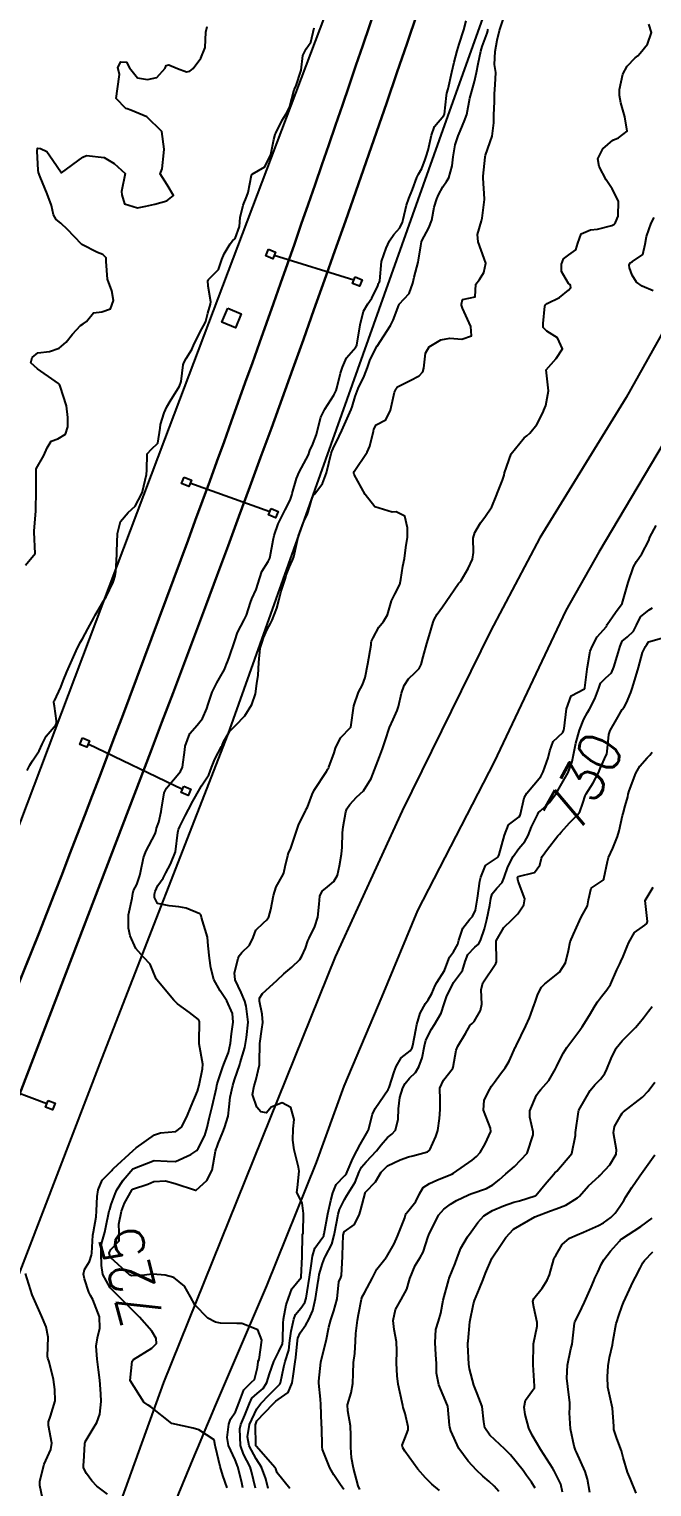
# Model space of a CAD drawing. Header units: metres. Extents: x 318500 to 325275, y 7408834 to 7428799.
# Drawn here: x 321643.6 to 321702.3, y 7415969.8 to 7416107.5 of the extents above; entities that cross this region are included whole.
import ezdxf
from ezdxf.enums import TextEntityAlignment as Align

# ---------------------------------------------------------------- set-up
doc = ezdxf.new("R2010")
doc.units = ezdxf.units.M
doc.header["$MEASUREMENT"] = 0
for name, color, linetype in [('Armário', 45, 'Continuous'), ('Cotas', 45, 'Continuous'), ('Curvas de Nivel 1m', 11, 'Continuous'), ('Curvas de Nivel 5m', 15, 'Continuous'), ('Divisas', 45, 'Continuous'), ('Linha Férrea', 20, 'Continuous'), ('Pórticos', 45, 'Continuous'), ('Vias Primárias', 230, 'Continuous')]:
    doc.layers.add(name, color=color, linetype=linetype)
doc.styles.add('Style-STANDARD', font='STANDARD.shx')

msp = doc.modelspace()

# ---------------------------------------------------------------- linework, layer by layer
at = {"layer": 'Armário'}
msp.add_lwpolyline([(321662.31, 7416081.16), (321663.58, 7416080.64), (321663.04, 7416079.32), (321661.77, 7416079.83)], close=True, dxfattribs=at)
at = {"layer": 'Curvas de Nivel 1m', "flags": 128}
for points, elevation in [([(321663.75, 7415969.71), (321663.61, 7415970.35), (321663.27, 7415971.72), (321663, 7415972.37), (321662.39, 7415973.73), (321662.27, 7415974.49), (321662.41, 7415975.73), (321662.56, 7415976.22), (321663.06, 7415976.89), (321663.37, 7415977.72), (321663.82, 7415978.97), (321664.55, 7415979.7), (321664.85, 7415979.95), (321665.12, 7415981.09), (321665.19, 7415981.63), (321665.2, 7415981.69), (321665.28, 7415981.84), (321665.54, 7415983.68), (321665.16, 7415984.66), (321663.65, 7415985.24), (321663.17, 7415985.25), (321661.63, 7415985.28), (321661.17, 7415985.36), (321660.45, 7415985.75), (321659.2, 7415987.02), (321658.81, 7415987.78), (321658.23, 7415988.79), (321657.23, 7415989.6), (321656.4, 7415989.81), (321655.23, 7415989.91), (321655.15, 7415989.91), (321654.45, 7415989.83), (321653.23, 7415989.75), (321653.16, 7415989.78), (321653.05, 7415989.85), (321651.25, 7415991.47), (321651.13, 7415991.88), (321651.14, 7415992), (321651.27, 7415992.25), (321652.08, 7415993.07), (321652.08, 7415993.87), (321652.05, 7415994.62), (321652.29, 7415995.87), (321652.56, 7415996.62), (321653.25, 7415997.85), (321653.29, 7415997.9), (321653.34, 7415997.94), (321654.76, 7415998.42), (321655.35, 7415998.66), (321656.44, 7415998.72), (321657.35, 7415998.46), (321659.27, 7415997.84), (321659.34, 7415997.84), (321660.35, 7415998.76), (321660.86, 7415999.75), (321661.16, 7416001.52), (321661.23, 7416001.74), (321661.27, 7416001.86), (321661.4, 7416002.24), (321661.84, 7416003.31), (321662, 7416003.73), (321662.34, 7416004.83), (321662.45, 7416005.73), (321662.55, 7416006.64), (321662.78, 7416007.73), (321662.94, 7416008.26), (321663.46, 7416009.72), (321663.47, 7416009.76), (321663.5, 7416009.86), (321663.93, 7416011.31), (321663.99, 7416011.71), (321664.09, 7416012.26), (321664.24, 7416013.71), (321664.06, 7416015.23), (321663.92, 7416015.71), (321663.59, 7416016.53), (321663.01, 7416017.73), (321662.95, 7416018.39), (321663.3, 7416019.72), (321663.39, 7416019.97), (321663.64, 7416020.29), (321664.38, 7416020.98), (321664.7, 7416021.7), (321664.96, 7416022.41), (321665.68, 7416023.09), (321665.99, 7416023.39), (321666.18, 7416023.68), (321666.37, 7416024.36), (321666.62, 7416025.68), (321666.9, 7416026.5), (321667.54, 7416027.67), (321667.6, 7416027.81), (321667.75, 7416028.43), (321667.98, 7416029.45), (321668.06, 7416029.67), (321668.26, 7416030.14), (321668.76, 7416031.66), (321669.03, 7416032.43), (321669.64, 7416033.64), (321669.7, 7416033.76), (321669.83, 7416034.04), (321670.27, 7416035.21), (321670.48, 7416035.63), (321671.65, 7416037.4), (321671.77, 7416037.61), (321671.81, 7416037.67), (321671.87, 7416037.8), (321672.35, 7416039.15), (321672.5, 7416039.6), (321672.95, 7416040.57), (321673.93, 7416041.59), (321674.22, 7416043.59), (321674.65, 7416044.9), (321675.02, 7416045.57), (321675.29, 7416046.27), (321675.55, 7416047.57), (321675.84, 7416049.37), (321675.86, 7416049.56), (321675.9, 7416049.7), (321676.04, 7416050.03), (321676.58, 7416051.02), (321677.01, 7416051.55), (321677.4, 7416052.21), (321677.78, 7416053.53), (321678.1, 7416054.15), (321678.56, 7416055.07), (321678.64, 7416055.52), (321678.85, 7416056.8), (321679, 7416057.52), (321679.13, 7416058.55), (321679.27, 7416059.52), (321679.29, 7416060.41), (321679.02, 7416061.52), (321678.2, 7416061.91), (321677.84, 7416061.89), (321676.2, 7416062.4), (321675.28, 7416063.57), (321674.25, 7416065.45), (321674.21, 7416065.59), (321674.21, 7416065.63), (321674.25, 7416065.75), (321675.46, 7416067.57), (321675.72, 7416068.13), (321676.08, 7416069.56), (321676.12, 7416069.74), (321676.31, 7416070.14), (321677.23, 7416070.63), (321677.69, 7416071.54), (321678.05, 7416073.24), (321678.21, 7416073.53), (321678.27, 7416073.62), (321678.35, 7416073.73), (321679.54, 7416074.34), (321680.37, 7416074.77), (321680.74, 7416075.14), (321680.84, 7416075.5), (321680.98, 7416076.92), (321681.33, 7416077.5), (321682.42, 7416078.16), (321683.28, 7416078.33), (321684.42, 7416078.24), (321685.31, 7416078.55), (321685.25, 7416079.44), (321684.46, 7416081.18), (321684.39, 7416081.45), (321684.39, 7416081.53), (321684.47, 7416081.98), (321685.67, 7416082.24), (321685.74, 7416083.44), (321686.07, 7416083.86), (321686.5, 7416084.52), (321686.68, 7416085.43), (321686.52, 7416085.87), (321685.94, 7416087.44), (321685.88, 7416088.11), (321686.27, 7416089.43), (321686.33, 7416089.67), (321686.55, 7416091.43), (321686.54, 7416091.48), (321686.42, 7416093.43), (321686.42, 7416093.63), (321686.62, 7416095.43), (321686.62, 7416095.46), (321686.65, 7416095.63), (321687.28, 7416097.42), (321687.44, 7416098.67), (321687.43, 7416099.42), (321687.48, 7416100.66), (321687.48, 7416101.42), (321687.57, 7416102.25), (321687.63, 7416103.42), (321687.51, 7416104.17), (321687.55, 7416105.42), (321687.74, 7416106.47), (321687.97, 7416107.41), (321688.52, 7416109.09)], 726), ([(321643.24, 7416056.88), (321644.14, 7416057.99), (321644.03, 7416059.99), (321644.03, 7416060.12), (321644.19, 7416061.99), (321644.22, 7416063.99), (321644.24, 7416065.99), (321644.97, 7416067.26), (321645.27, 7416067.98), (321645.64, 7416068.6), (321646.28, 7416068.82), (321646.99, 7416069.25), (321647.21, 7416069.95), (321647.21, 7416070.85), (321647.1, 7416071.95), (321646.49, 7416073.81), (321646.42, 7416073.96), (321646.35, 7416074.05), (321646.04, 7416074.28), (321644.37, 7416075.42), (321643.72, 7416076), (321643.86, 7416076.52), (321644.39, 7416076.93), (321645.48, 7416077.06), (321646.39, 7416077.38), (321647.07, 7416077.95), (321647.65, 7416078.7), (321648.42, 7416079.53), (321648.67, 7416079.68), (321648.97, 7416079.92), (321649.64, 7416080.72), (321650.44, 7416080.81), (321651.25, 7416081.09), (321651.54, 7416081.89), (321651.37, 7416082.8), (321650.97, 7416083.9), (321650.85, 7416085.56), (321650.84, 7416085.91), (321650.51, 7416086.24), (321650.02, 7416086.42), (321648.53, 7416087.19), (321647.82, 7416087.94), (321647.19, 7416088.59), (321646.55, 7416089.19), (321646.13, 7416089.54), (321645.88, 7416089.97), (321645.69, 7416090.86), (321645.27, 7416091.98), (321644.61, 7416093.56), (321644.46, 7416093.99), (321644.42, 7416094.19), (321644.33, 7416095.99), (321644.36, 7416096.27), (321644.64, 7416096.26), (321645.24, 7416095.98), (321645.8, 7416095.14), (321646.62, 7416093.96), (321648.64, 7416095.44), (321648.97, 7416095.59), (321650.64, 7416095.41), (321651.58, 7416094.84), (321652.62, 7416093.88), (321652.29, 7416092.19), (321652.33, 7416091.88), (321652.58, 7416091.01), (321653.79, 7416090.64), (321654.57, 7416090.8), (321655.44, 7416090.98), (321656.58, 7416091.29), (321657.19, 7416091.82), (321656.6, 7416092.83), (321655.94, 7416093.84), (321656.12, 7416094.34), (321656.29, 7416095.83), (321656.3, 7416096.19), (321656.08, 7416097.84), (321654.69, 7416099.25), (321653.18, 7416099.87), (321652.81, 7416099.99), (321652.7, 7416100.04), (321651.78, 7416100.96), (321651.91, 7416101.89), (321652.1, 7416103.25), (321651.95, 7416103.89), (321652.21, 7416104.44), (321652.76, 7416104.41), (321653.05, 7416103.88), (321653.8, 7416102.93), (321654.73, 7416102.78), (321655.61, 7416102.97), (321656.4, 7416103.83), (321656.5, 7416104.08), (321656.75, 7416104.16), (321657.57, 7416103.82), (321658.43, 7416103.49), (321658.75, 7416103.56), (321659.04, 7416103.8), (321659.77, 7416104.78), (321660.19, 7416105.78), (321660.26, 7416107.24), (321660.36, 7416107.78)], 722), ([(321643.37, 7416037.5), (321643.62, 7416037.99), (321643.72, 7416038.15), (321643.88, 7416038.4), (321644.51, 7416039.36), (321644.79, 7416039.98), (321645.16, 7416040.72), (321645.92, 7416041.61), (321646.08, 7416041.81), (321646.14, 7416041.96), (321646.16, 7416042.18), (321645.95, 7416043.57), (321645.89, 7416043.91), (321645.9, 7416043.96), (321645.91, 7416044), (321645.95, 7416044.08), (321646.55, 7416045.37), (321646.77, 7416045.95), (321647.12, 7416046.82), (321647.63, 7416047.94), (321648.02, 7416048.8), (321648.39, 7416049.57), (321648.59, 7416049.92), (321649.11, 7416050.86), (321649.66, 7416051.91), (321649.81, 7416052.16), (321650.07, 7416052.62), (321650.54, 7416053.44), (321650.83, 7416053.9), (321651.51, 7416055.29), (321651.69, 7416055.89), (321651.75, 7416056.25), (321651.85, 7416057.88), (321651.85, 7416058.18), (321651.92, 7416059.88), (321652.18, 7416061), (321652.92, 7416061.87), (321653.58, 7416062.47), (321654.22, 7416063.65), (321654.27, 7416063.8), (321654.28, 7416063.85), (321654.64, 7416065.45), (321654.67, 7416065.85), (321654.72, 7416067.4), (321655.13, 7416067.84), (321655.71, 7416068.41), (321655.93, 7416069.83), (321655.97, 7416070.17), (321656.32, 7416071.28), (321656.57, 7416071.83), (321656.88, 7416072.37), (321657.75, 7416073.81), (321657.91, 7416074.25), (321658.11, 7416075.8), (321658.17, 7416076.01), (321658.39, 7416076.41), (321658.93, 7416077.27), (321659.16, 7416077.79), (321659.86, 7416079.22), (321660.19, 7416079.77), (321660.26, 7416079.95), (321660.44, 7416080.69), (321660.69, 7416081.53), (321660.71, 7416081.77), (321660.48, 7416083.24), (321660.45, 7416083.77), (321660.49, 7416083.86), (321661.45, 7416084.81), (321661.77, 7416085.76), (321661.97, 7416086.3), (321662.53, 7416087.24), (321662.77, 7416087.51), (321663.01, 7416087.74), (321663.41, 7416088.88), (321663.49, 7416089.74), (321663.76, 7416090.91), (321664.12, 7416091.73), (321664.23, 7416092.09), (321664.55, 7416093.72), (321664.57, 7416093.77), (321664.62, 7416093.82), (321665.81, 7416094.53), (321666.38, 7416095.69), (321666.66, 7416097.09), (321666.79, 7416097.57), (321666.84, 7416097.69), (321667.45, 7416098.92), (321667.91, 7416099.68), (321668.17, 7416100.22), (321668.54, 7416101.67), (321668.59, 7416101.82), (321668.73, 7416102.12), (321669.23, 7416103.66), (321669.41, 7416105.02), (321669.72, 7416105.66), (321670.15, 7416106.29), (321670.48, 7416107.64)], 723), ([(321650.96, 7415969.13), (321649.95, 7415969.89), (321649.48, 7415970.4), (321648.98, 7415971.07), (321648.71, 7415971.63), (321648.69, 7415971.9), (321648.73, 7415972.17), (321648.83, 7415973.9), (321648.86, 7415974.06), (321649.03, 7415974.38), (321649.6, 7415975.33), (321649.95, 7415975.89), (321650.25, 7415976.69), (321650.37, 7415977.89), (321650.35, 7415978.62), (321650.24, 7415979.89), (321650.13, 7415980.88), (321649.99, 7415981.89), (321649.91, 7415983.12), (321650.02, 7415983.89), (321650.23, 7415984.82), (321650.21, 7415985.89), (321649.57, 7415987.53), (321649.37, 7415987.9), (321649.21, 7415988.22), (321648.78, 7415989.46), (321648.71, 7415989.91), (321648.79, 7415990.35), (321649.25, 7415991.12), (321649.46, 7415991.7), (321649.48, 7415991.9), (321649.59, 7415993.59), (321649.64, 7415993.9), (321649.88, 7415995.32), (321649.93, 7415995.89), (321649.98, 7415997.25), (321650.07, 7415997.89), (321650.46, 7415998.78), (321651.37, 7415999.7), (321651.45, 7415999.8), (321651.52, 7415999.88), (321653.39, 7416001.59), (321653.68, 7416001.85), (321655.41, 7416003.08), (321655.98, 7416003.25), (321657.41, 7416003.4), (321657.95, 7416003.79), (321658.45, 7416004.77), (321658.87, 7416005.78), (321659.46, 7416007.2), (321659.61, 7416007.77), (321659.93, 7416009.32), (321659.96, 7416009.76), (321659.63, 7416011.67), (321659.62, 7416011.77), (321659.63, 7416011.87), (321659.64, 7416013.77), (321659.55, 7416013.97), (321658.71, 7416014.64), (321657.57, 7416015.46), (321657.23, 7416015.8), (321655.61, 7416017.73), (321655.57, 7416017.82), (321654.98, 7416019.19), (321654.41, 7416019.84), (321653.64, 7416020.67), (321653.09, 7416021.86), (321652.94, 7416022.59), (321652.96, 7416023.86), (321653.28, 7416025.43), (321653.36, 7416025.86), (321653.43, 7416026.14), (321653.72, 7416026.72), (321654.01, 7416027.57), (321654.07, 7416027.85), (321654.36, 7416029.24), (321654.59, 7416029.84), (321655.45, 7416031.5), (321655.56, 7416031.83), (321655.6, 7416032.03), (321655.8, 7416032.62), (321656.04, 7416033.61), (321656.07, 7416033.83), (321656.3, 7416035.37), (321656.52, 7416035.82), (321657.87, 7416037.41), (321658.03, 7416037.8), (321658.25, 7416039.44), (321658.31, 7416039.79), (321658.74, 7416040.97), (321659.42, 7416041.78), (321659.94, 7416042.41), (321660.35, 7416043.36), (321660.47, 7416043.76), (321660.84, 7416044.89), (321661.28, 7416045.76), (321661.53, 7416046.21), (321662, 7416047.03), (321662.21, 7416047.54), (321662.28, 7416047.75), (321662.45, 7416048.18), (321662.99, 7416049.74), (321663.25, 7416050.52), (321663.88, 7416051.72), (321663.94, 7416051.84), (321664.07, 7416052.15), (321664.45, 7416053.35), (321664.59, 7416053.71), (321664.99, 7416054.59), (321665.35, 7416055.7), (321665.53, 7416056.29), (321666.13, 7416057.24), (321666.28, 7416057.55), (321666.31, 7416057.69), (321666.6, 7416059.25), (321666.69, 7416059.68), (321667.08, 7416060.78), (321667.53, 7416061.68), (321667.75, 7416062.12), (321668.21, 7416063.02), (321668.37, 7416063.51), (321668.41, 7416063.67), (321668.82, 7416065.08), (321669.07, 7416065.66), (321669.93, 7416067.31), (321670.04, 7416067.64), (321670.09, 7416067.82), (321670.28, 7416068.17), (321670.69, 7416069.24), (321670.8, 7416069.63), (321671.09, 7416070.86), (321671.47, 7416071.62), (321672.34, 7416072.95), (321672.55, 7416073.4), (321672.61, 7416073.61), (321672.96, 7416075.02), (321673.15, 7416075.6), (321673.52, 7416076.47), (321674.41, 7416077.48), (321674.45, 7416077.55), (321674.47, 7416077.59), (321674.51, 7416077.68), (321674.81, 7416079.58), (321675.14, 7416080.89), (321675.53, 7416081.57), (321675.91, 7416082.12), (321676.49, 7416083.28), (321676.56, 7416083.48), (321676.6, 7416083.56), (321676.67, 7416083.74), (321676.82, 7416085.56), (321677.26, 7416086.82), (321677.59, 7416087.54), (321677.98, 7416088.11), (321678.56, 7416088.74), (321678.81, 7416089.28), (321678.87, 7416089.53), (321679.2, 7416090.91), (321679.42, 7416091.52), (321679.74, 7416092.39), (321680.16, 7416093.51), (321680.33, 7416093.81), (321680.63, 7416094.35), (321680.95, 7416095.21), (321681.04, 7416095.5), (321681.24, 7416096.08), (321681.55, 7416097.5), (321681.83, 7416098.34), (321682.7, 7416099.35), (321682.74, 7416099.43), (321682.76, 7416099.48), (321682.96, 7416101.25), (321683.01, 7416101.48), (321683.13, 7416101.87), (321683.47, 7416103.47), (321683.7, 7416104.4), (321683.98, 7416105.46), (321684.16, 7416106.09), (321684.59, 7416107.45), (321684.82, 7416108.32)], 724), ([(321664.94, 7415969.69), (321664.56, 7415971.27), (321664.42, 7415971.7), (321663.8, 7415972.92), (321663.52, 7415973.71), (321663.47, 7415975.29), (321663.56, 7415975.71), (321663.93, 7415976.58), (321664.36, 7415977.7), (321664.58, 7415978.2), (321665.08, 7415978.64), (321665.65, 7415979.12), (321666.02, 7415979.68), (321666.27, 7415980.51), (321666.65, 7415981.67), (321667.14, 7415982.6), (321667.47, 7415983.34), (321667.51, 7415983.66), (321667.55, 7415985.28), (321667.58, 7415985.66), (321667.83, 7415987.02), (321668.04, 7415987.65), (321668.35, 7415988.51), (321669.23, 7415989.61), (321669.24, 7415989.64), (321669.33, 7415991.57), (321669.33, 7415991.64), (321669.37, 7415993.56), (321669.38, 7415993.64), (321669.43, 7415993.78), (321669.46, 7415995.64), (321669.33, 7415996.64), (321668.85, 7415997.64), (321668.89, 7415998.11), (321669.05, 7415999.64), (321668.99, 7416000.03), (321668.59, 7416001.65), (321668.47, 7416002.58), (321668.49, 7416003.65), (321668.57, 7416004.52), (321668.28, 7416005.65), (321667.45, 7416006.11), (321666.41, 7416005.68), (321665.98, 7416005.14), (321665.44, 7416005.24), (321665.06, 7416005.7), (321664.64, 7416006.88), (321664.82, 7416007.7), (321664.98, 7416008.19), (321665.3, 7416009.69), (321665.31, 7416009.89), (321665.33, 7416011.69), (321665.54, 7416013.06), (321665.63, 7416013.69), (321665.56, 7416014.46), (321665.31, 7416015.69), (321665.3, 7416015.98), (321665.59, 7416016.41), (321666.27, 7416017.01), (321666.98, 7416017.67), (321667.62, 7416018.28), (321668.35, 7416018.92), (321669.12, 7416019.65), (321669.32, 7416019.95), (321669.65, 7416020.71), (321669.89, 7416021.41), (321669.99, 7416021.64), (321670.55, 7416022.75), (321670.83, 7416023.62), (321670.95, 7416024.87), (321671, 7416025.62), (321671.24, 7416026.1), (321671.72, 7416026.51), (321672.32, 7416027.01), (321672.67, 7416027.6), (321672.87, 7416028.48), (321673.06, 7416029.6), (321673.12, 7416030.25), (321673.16, 7416031.6), (321673.22, 7416032.17), (321673.46, 7416033.59), (321673.56, 7416033.86), (321673.83, 7416034.29), (321674.46, 7416034.96), (321675.12, 7416035.57), (321675.86, 7416036.74), (321676.18, 7416037.56), (321676.65, 7416038.79), (321676.92, 7416039.54), (321677.17, 7416040.29), (321677.59, 7416041.54), (321677.94, 7416042.31), (321678.32, 7416043.15), (321678.42, 7416043.53), (321678.72, 7416044.78), (321678.98, 7416045.52), (321679.37, 7416046.14), (321680, 7416046.76), (321680.38, 7416047.13), (321680.57, 7416047.5), (321680.75, 7416048.23), (321681.1, 7416049.49), (321681.32, 7416050.22), (321681.69, 7416051.49), (321681.79, 7416051.76), (321682.07, 7416052.25), (321682.59, 7416052.96), (321682.92, 7416053.47), (321684.11, 7416055.14), (321684.25, 7416055.31), (321684.36, 7416055.45), (321685.01, 7416056.56), (321685.43, 7416057.44), (321685.52, 7416058.07), (321685.49, 7416059.44), (321685.63, 7416059.98), (321686.18, 7416060.89), (321686.59, 7416061.42), (321687.23, 7416062.39), (321687.65, 7416063.41), (321687.8, 7416063.83), (321688.24, 7416064.91), (321688.37, 7416065.28), (321688.41, 7416065.4), (321688.45, 7416065.6), (321689.08, 7416067.39), (321690.29, 7416068.9), (321690.55, 7416069.11), (321690.84, 7416069.36), (321691.5, 7416070.18), (321692.09, 7416071.35), (321692.16, 7416071.52), (321692.34, 7416071.96), (321692.58, 7416073.35), (321692.38, 7416075.35), (321693.31, 7416076.42), (321693.9, 7416077.33), (321693.45, 7416078.36), (321692.43, 7416078.99), (321692.1, 7416079.35), (321692.08, 7416079.71), (321692.26, 7416081.35), (321692.32, 7416081.49), (321692.46, 7416081.59), (321693.63, 7416082.18), (321694.48, 7416082.88), (321694.7, 7416083.11), (321694.66, 7416083.32), (321694.59, 7416083.41), (321694.49, 7416083.51), (321693.81, 7416084.64), (321693.83, 7416085.33), (321694.02, 7416085.82), (321694.52, 7416086.2), (321695.18, 7416086.66), (321695.36, 7416087.31), (321695.67, 7416088.19), (321696.56, 7416088.56), (321697.22, 7416088.62), (321698.57, 7416088.97), (321698.76, 7416089.07), (321698.91, 7416089.26), (321699.16, 7416089.84), (321699.21, 7416091.26), (321698.61, 7416092.43), (321698.04, 7416093.28), (321697.37, 7416094.55), (321697.26, 7416095.28), (321697.72, 7416096.22), (321698.67, 7416097.04), (321699.19, 7416097.26), (321700.03, 7416097.9), (321699.8, 7416099.25), (321699.42, 7416100.56), (321699.29, 7416101.26), (321699.29, 7416101.81), (321699.6, 7416103.26), (321700.01, 7416104.01), (321700.77, 7416104.8), (321701.01, 7416105), (321701.26, 7416105.24), (321701.93, 7416106.09), (321702.33, 7416107.22), (321702.06, 7416107.99)], 727), ([(321702.48, 7416082.81), (321701.43, 7416083.23), (321700.89, 7416083.63), (321700.5, 7416084.27), (321700.25, 7416084.99), (321700.2, 7416085.24), (321700.31, 7416085.45), (321700.51, 7416085.57), (321701.51, 7416086.24), (321701.71, 7416087.22), (321701.85, 7416087.92), (321702.27, 7416089.21), (321702.58, 7416089.72)], 728), ([(321666.12, 7415969.67), (321665.9, 7415970.59), (321665.49, 7415971.68), (321665, 7415972.45), (321664.33, 7415973.7), (321664.19, 7415974.55), (321664.36, 7415975.7), (321665.07, 7415977.2), (321665.45, 7415977.68), (321666.24, 7415978.51), (321667.1, 7415979.4), (321667.23, 7415979.53), (321667.29, 7415979.66), (321667.61, 7415981.17), (321667.74, 7415981.65), (321668.07, 7415982.72), (321668.19, 7415983.65), (321668.29, 7415984.53), (321668.54, 7415985.65), (321668.72, 7415986.11), (321669.2, 7415986.7), (321669.6, 7415987.23), (321669.71, 7415987.63), (321669.81, 7415988.23), (321670.04, 7415989.63), (321670.18, 7415990.69), (321670.31, 7415991.62), (321670.52, 7415992.37), (321671.29, 7415993.4), (321671.37, 7415993.52), (321671.39, 7415993.61), (321671.42, 7415993.73), (321671.76, 7415995.6), (321672.06, 7415996.87), (321672.25, 7415997.6), (321672.55, 7415998.39), (321673.36, 7415999.24), (321673.52, 7415999.42), (321673.59, 7415999.58), (321674.11, 7416000.85), (321674.51, 7416001.57), (321674.81, 7416002.15), (321675.41, 7416003.2), (321675.55, 7416003.42), (321675.61, 7416003.56), (321675.99, 7416005.01), (321676.22, 7416005.55), (321677.47, 7416007.36), (321677.54, 7416007.53), (321678.01, 7416009.01), (321678.2, 7416009.52), (321678.67, 7416010.36), (321679.52, 7416011.02), (321679.73, 7416011.29), (321679.79, 7416011.5), (321680.06, 7416012.98), (321680.17, 7416013.49), (321680.48, 7416014.58), (321680.99, 7416015.49), (321681.23, 7416015.83), (321681.59, 7416016.43), (321681.9, 7416017.18), (321682.04, 7416017.47), (321682.76, 7416018.6), (321683.08, 7416019.46), (321683.24, 7416019.85), (321683.64, 7416020.35), (321684.02, 7416021.08), (321684.13, 7416021.45), (321684.51, 7416022.61), (321685.16, 7416023.44), (321685.43, 7416023.7), (321685.7, 7416024.31), (321685.9, 7416025.43), (321686.12, 7416027.03), (321686.19, 7416027.42), (321686.64, 7416028.53), (321687.77, 7416029.27), (321687.83, 7416029.34), (321687.86, 7416029.4), (321687.94, 7416029.57), (321688.43, 7416031.39), (321688.82, 7416032.37), (321689.82, 7416033.12), (321689.93, 7416033.26), (321689.96, 7416033.37), (321690.3, 7416034.91), (321690.55, 7416035.36), (321691.87, 7416036.91), (321692.09, 7416037.35), (321692.55, 7416038.68), (321692.72, 7416039.34), (321693.02, 7416040.23), (321693.93, 7416041.09), (321694.01, 7416041.24), (321694.04, 7416041.32), (321694.07, 7416041.46), (321694.28, 7416043.31), (321694.74, 7416044.54), (321695.98, 7416045.22), (321696.02, 7416045.25), (321696.03, 7416045.29), (321696.23, 7416047.06), (321696.27, 7416047.29), (321696.54, 7416048.77), (321696.73, 7416049.28), (321697.2, 7416050.13), (321698.06, 7416051.09), (321698.11, 7416051.22), (321698.13, 7416051.27), (321698.92, 7416052.41), (321699.56, 7416053.25), (321700.11, 7416055.24), (321700.63, 7416056.73), (321700.91, 7416057.23), (321701.41, 7416057.97), (321702.06, 7416059.21), (321702.17, 7416059.52), (321702.75, 7416060.64)], 728), ([(321668.17, 7415969.65), (321666.98, 7415971.13), (321666.84, 7415971.51), (321666.75, 7415971.66), (321665.02, 7415973.63), (321664.98, 7415973.69), (321664.97, 7415973.74), (321664.92, 7415975.69), (321665.05, 7415976.04), (321666.61, 7415977.67), (321666.84, 7415977.9), (321667.08, 7415978.08), (321668.01, 7415978.73), (321668.39, 7415979.65), (321668.48, 7415980.28), (321668.67, 7415981.64), (321668.73, 7415982.04), (321668.9, 7415983.64), (321668.93, 7415983.86), (321669.16, 7415984.38), (321669.69, 7415985.11), (321669.98, 7415985.63), (321670.34, 7415986.48), (321670.6, 7415987.62), (321670.86, 7415989.25), (321670.91, 7415989.61), (321670.96, 7415989.89), (321671.25, 7415990.92), (321671.44, 7415991.43), (321671.54, 7415991.61), (321672.13, 7415992.74), (321672.35, 7415993.59), (321672.6, 7415994.88), (321672.75, 7415995.59), (321672.87, 7415996.03), (321673.33, 7415996.97), (321673.56, 7415997.35), (321673.71, 7415997.58), (321674.33, 7415998.6), (321674.72, 7415999.57), (321674.93, 7416000.01), (321675.38, 7416000.53), (321676.35, 7416001.55), (321676.8, 7416002.14), (321677.41, 7416002.82), (321677.8, 7416003.14), (321678.14, 7416003.52), (321678.41, 7416004.54), (321678.43, 7416005.52), (321678.56, 7416006.61), (321678.85, 7416007.51), (321679.05, 7416007.93), (321679.48, 7416008.43), (321680.03, 7416008.96), (321680.34, 7416009.49), (321680.66, 7416010.34), (321680.88, 7416011.49), (321681.01, 7416012.01), (321681.55, 7416013.05), (321681.83, 7416013.48), (321682.46, 7416014.57), (321682.74, 7416015.46), (321682.95, 7416016.1), (321683.61, 7416017.45), (321684.46, 7416018.61), (321684.73, 7416019.44), (321684.98, 7416020.1), (321685.65, 7416020.81), (321685.99, 7416021.09), (321686.16, 7416021.42), (321686.56, 7416022.53), (321686.78, 7416023.41), (321687.05, 7416024.76), (321687.16, 7416025.41), (321687.28, 7416025.84), (321687.72, 7416026.37), (321688.23, 7416026.9), (321688.41, 7416027.39), (321688.75, 7416028.39), (321689.25, 7416029.38), (321689.78, 7416030.12), (321690.36, 7416030.78), (321690.66, 7416031.36), (321691, 7416032.16), (321691.58, 7416033.35), (321691.66, 7416033.51), (321691.83, 7416033.69), (321692.69, 7416034.48), (321693.31, 7416035.33), (321693.86, 7416036.25), (321694.46, 7416037.31), (321694.84, 7416038.35), (321695, 7416039.3), (321695.16, 7416040.06), (321695.52, 7416041.3), (321695.94, 7416042.33), (321696.27, 7416042.96), (321696.45, 7416043.29), (321696.98, 7416044.27), (321697.33, 7416045.28), (321697.51, 7416045.75), (321697.99, 7416046.24), (321698.54, 7416046.73), (321698.76, 7416047.26), (321699.06, 7416048.29), (321699.35, 7416049.25), (321699.56, 7416049.72), (321700.04, 7416050.13), (321700.63, 7416050.66), (321700.91, 7416051.23), (321701.29, 7416052), (321702.08, 7416052.67), (321702.42, 7416052.87)], 729), ([(321674.77, 7415969.56), (321674.62, 7415969.92), (321674.17, 7415971.57), (321674, 7415972.57), (321673.94, 7415973.57), (321673.93, 7415974.68), (321673.9, 7415975.57), (321673.64, 7415977), (321673.63, 7415977.57), (321673.95, 7415978.7), (321674.12, 7415979.57), (321674.14, 7415980.54), (321674.19, 7415981.57), (321674.3, 7415982.41), (321674.38, 7415983.57), (321674.42, 7415984.31), (321674.57, 7415985.57), (321674.65, 7415986.1), (321674.93, 7415987.56), (321674.99, 7415987.78), (321675.22, 7415988.14), (321675.98, 7415989.55), (321676.4, 7415990.39), (321677.26, 7415991.49), (321677.28, 7415991.51), (321677.29, 7415991.53), (321678.01, 7415992.79), (321678.35, 7415993.51), (321679.02, 7415995.22), (321679.1, 7415995.5), (321679.16, 7415995.65), (321679.32, 7415995.84), (321680.06, 7415996.77), (321680.43, 7415997.49), (321680.75, 7415998.09), (321681.36, 7415998.49), (321682.05, 7415998.78), (321683.37, 7415999.32), (321683.46, 7415999.36), (321683.63, 7415999.45), (321685.38, 7416000.68), (321685.79, 7416001.01), (321686.15, 7416001.41), (321686.6, 7416002.21), (321687.16, 7416003.4), (321687.12, 7416003.71), (321686.46, 7416005.41), (321686.52, 7416006.34), (321687.05, 7416007.4), (321687.21, 7416007.66), (321687.48, 7416008.04), (321688.06, 7416008.82), (321688.49, 7416009.39), (321688.87, 7416010.02), (321689.49, 7416011.37), (321689.53, 7416011.47), (321690.45, 7416013.36), (321690.79, 7416014.13), (321691.23, 7416015.35), (321691.32, 7416015.61), (321691.6, 7416016.37), (321691.92, 7416017.03), (321692.25, 7416017.34), (321693.62, 7416018.43), (321694.2, 7416019.31), (321694.47, 7416020.49), (321694.64, 7416021.31), (321694.94, 7416022.03), (321695.52, 7416023.29), (321695.69, 7416023.62), (321696.28, 7416024.71), (321696.38, 7416025.28), (321696.63, 7416026.38), (321697.74, 7416027.14), (321697.8, 7416027.2), (321697.83, 7416027.27), (321698.15, 7416028.88), (321698.26, 7416029.26), (321698.66, 7416030.14), (321699.12, 7416031.25), (321699.27, 7416031.78), (321699.58, 7416033.24), (321699.63, 7416033.44), (321699.83, 7416034.14), (321700.07, 7416035.01), (321700.12, 7416035.24), (321700.2, 7416035.58), (321700.83, 7416037.23), (321701.2, 7416037.9), (321701.89, 7416038.7), (321702.15, 7416038.95), (321702.37, 7416039.21)], 731), ([(321682.31, 7415969.46), (321681.59, 7415970.08), (321680.98, 7415970.68), (321680.27, 7415971.49), (321679.02, 7415973.18), (321678.83, 7415973.5), (321678.78, 7415973.75), (321679.03, 7415974.39), (321679.34, 7415975.2), (321679.34, 7415975.5), (321679.06, 7415976.75), (321678.88, 7415977.31), (321678.83, 7415977.5), (321678.78, 7415977.8), (321678.41, 7415979.51), (321678.31, 7415980.31), (321678.26, 7415981.51), (321678.29, 7415982.67), (321678.25, 7415983.51), (321678.01, 7415984.68), (321677.93, 7415985.52), (321678.14, 7415986.57), (321678.68, 7415987.51), (321679.22, 7415988.48), (321679.44, 7415989.29), (321679.49, 7415989.5), (321680, 7415990.74), (321680.49, 7415991.49), (321680.77, 7415991.98), (321681.24, 7415993.48), (321681.25, 7415993.52), (321681.29, 7415993.64), (321682.22, 7415995.47), (321682.72, 7415996.05), (321683.33, 7415996.51), (321683.91, 7415996.86), (321685.05, 7415997.42), (321685.25, 7415997.51), (321685.34, 7415997.54), (321686.74, 7415998.01), (321687.35, 7415998.34), (321687.95, 7415998.81), (321688.57, 7415999.38), (321689.38, 7416000.08), (321690.58, 7416001.35), (321691.14, 7416003.07), (321691.13, 7416003.34), (321690.84, 7416004.75), (321690.82, 7416005.35), (321691.46, 7416006.81), (321691.68, 7416007.12), (321691.88, 7416007.34), (321692.61, 7416008.2), (321693.26, 7416009.32), (321693.34, 7416009.49), (321693.51, 7416009.83), (321694.02, 7416010.82), (321694.31, 7416011.31), (321695.55, 7416012.97), (321695.68, 7416013.15), (321695.78, 7416013.29), (321696.46, 7416014.38), (321697, 7416015.28), (321697.22, 7416015.64), (321697.59, 7416016.15), (321698.11, 7416016.76), (321698.43, 7416017.26), (321699.05, 7416018.67), (321699.32, 7416019.24), (321699.42, 7416019.45), (321699.64, 7416019.92), (321700.03, 7416020.86), (321700.16, 7416021.23), (321700.71, 7416022.19), (321701.69, 7416022.89), (321701.87, 7416023.03), (321701.93, 7416023.21), (321701.71, 7416025.21), (321702.47, 7416026.46)], 732), ([(321687.89, 7415969.39), (321687.46, 7415969.88), (321686.98, 7415970.32), (321686.4, 7415970.82), (321685.79, 7415971.41), (321685, 7415972.24), (321684.14, 7415973.43), (321683.37, 7415975.12), (321683.28, 7415975.45), (321683.25, 7415975.64), (321683.09, 7415977.45), (321683.07, 7415977.51), (321682.23, 7415979.46), (321682.03, 7415980.55), (321682.01, 7415981.47), (321681.96, 7415982.29), (321681.88, 7415983.47), (321681.96, 7415984.67), (321682.2, 7415985.46), (321682.42, 7415986.24), (321682.65, 7415987.46), (321683.18, 7415989.4), (321683.2, 7415989.45), (321683.2, 7415989.48), (321683.23, 7415989.53), (321683.77, 7415990.93), (321683.96, 7415991.44), (321684.33, 7415992.37), (321684.95, 7415993.43), (321685.29, 7415993.91), (321685.92, 7415994.8), (321686.49, 7415995.41), (321686.98, 7415995.74), (321687.32, 7415995.91), (321688.34, 7415996.37), (321689.33, 7415996.7), (321689.86, 7415996.83), (321691.34, 7415997.3), (321691.37, 7415997.31), (321691.4, 7415997.34), (321692.28, 7415998.4), (321693.05, 7415999.32), (321693.2, 7415999.49), (321693.37, 7415999.65), (321694.79, 7416001.3), (321695.13, 7416003.01), (321695.14, 7416003.29), (321695.41, 7416005.25), (321695.41, 7416005.29), (321695.45, 7416005.39), (321696.53, 7416007.27), (321696.95, 7416007.8), (321697.49, 7416008.34), (321697.9, 7416008.86), (321698.11, 7416009.26), (321698.5, 7416010.27), (321698.99, 7416011.25), (321699.54, 7416011.96), (321700.8, 7416013.22), (321701.16, 7416013.61), (321701.56, 7416014.14), (321702.04, 7416014.74), (321702.38, 7416015.2)], 733), ([(321691.33, 7415969.69), (321690.98, 7415970.26), (321690.53, 7415970.9), (321690.2, 7415971.35), (321689.01, 7415972.84), (321688.46, 7415973.38), (321687.04, 7415974.7), (321686.58, 7415975.4), (321686.49, 7415975.97), (321686.33, 7415977.41), (321685.85, 7415978.65), (321685.53, 7415979.42), (321685.12, 7415980.98), (321685.07, 7415981.42), (321684.98, 7415983.25), (321684.98, 7415983.42), (321685, 7415983.58), (321685.18, 7415985.42), (321685.52, 7415987.1), (321685.61, 7415987.42), (321686.08, 7415988.56), (321686.42, 7415989.41), (321686.66, 7415989.99), (321687.23, 7415991.4), (321687.24, 7415991.42), (321687.26, 7415991.46), (321688.06, 7415992.61), (321688.55, 7415993.38), (321689.3, 7415994.16), (321691.31, 7415995.34), (321692.77, 7415995.88), (321693.32, 7415996.08), (321694.22, 7415996.42), (321695.34, 7415997.11), (321695.43, 7415997.19), (321695.52, 7415997.29), (321696.38, 7415998.25), (321697.37, 7415999.17), (321697.41, 7415999.22), (321697.46, 7415999.26), (321698.39, 7416000.24), (321698.97, 7416001.24), (321699, 7416001.64), (321698.72, 7416003.25), (321698.82, 7416003.85), (321699.45, 7416004.96), (321699.56, 7416005.12), (321699.68, 7416005.24), (321701.46, 7416006.64), (321701.99, 7416007.2), (321702.63, 7416008.05)], 734), ([(321696.48, 7415969.27), (321696.27, 7415970.56), (321696.04, 7415971.27), (321695.22, 7415973.08), (321695.14, 7415973.29), (321695.03, 7415973.65), (321694.66, 7415975.3), (321694.57, 7415976.8), (321694.6, 7415977.3), (321694.6, 7415977.77), (321694.42, 7415979.3), (321694.33, 7415980.08), (321694.39, 7415981.3), (321694.7, 7415982.85), (321694.82, 7415983.3), (321694.87, 7415983.58), (321695.05, 7415985.29), (321695.07, 7415985.4), (321695.19, 7415985.64), (321695.75, 7415986.74), (321695.99, 7415987.28), (321696.63, 7415988.67), (321696.87, 7415989.27), (321696.97, 7415989.52), (321697.24, 7415990.1), (321697.61, 7415990.9), (321697.81, 7415991.25), (321698.45, 7415992.08), (321699.29, 7415993.03), (321699.39, 7415993.14), (321699.51, 7415993.24), (321701.3, 7415994.4), (321702.37, 7415995.19)], 736), ([(321700.86, 7415969.21), (321700.32, 7415970.56), (321700.05, 7415971.22), (321699.64, 7415972.6), (321699.48, 7415973.23), (321699.04, 7415974.39), (321698.77, 7415975.24), (321698.75, 7415975.55), (321698.63, 7415977.24), (321698.51, 7415977.82), (321698.2, 7415979.25), (321698.16, 7415980.21), (321698.21, 7415981.25), (321698.36, 7415982.03), (321698.64, 7415983.25), (321698.71, 7415983.69), (321698.99, 7415985.24), (321699.03, 7415985.4), (321699.19, 7415985.92), (321699.53, 7415986.91), (321699.68, 7415987.23), (321700.05, 7415988.05), (321700.58, 7415989.22), (321700.81, 7415989.64), (321701.25, 7415990.47), (321701.49, 7415990.97), (321701.66, 7415991.2), (321702.44, 7415992.02)], 737), ([(321644.94, 7415968.16), (321644.57, 7415969.96), (321644.59, 7415970.35), (321644.99, 7415971.96), (321645.61, 7415973.36), (321645.7, 7415973.95), (321645.38, 7415975.62), (321645.38, 7415975.96), (321645.59, 7415976.48), (321646.01, 7415977.95), (321646, 7415979.03), (321645.87, 7415979.95), (321645.45, 7415981.63), (321645.33, 7415981.96), (321645.31, 7415982.14), (321645.36, 7415983.96), (321645.16, 7415984.92), (321644.73, 7415985.96), (321644.35, 7415986.81), (321643.86, 7415987.97), (321643.23, 7415989.98)], 723)]:
    msp.add_lwpolyline(points, dxfattribs=dict(at, elevation=elevation))
at = {"layer": 'Curvas de Nivel 5m', "flags": 128}
for points, elevation in [([(321662.25, 7415969.73), (321661.84, 7415970.88), (321661.6, 7415971.73), (321661.15, 7415973.61), (321661.13, 7415973.74), (321661.03, 7415974.27), (321659.6, 7415975.2), (321659.04, 7415975.37), (321657.05, 7415975.8), (321655.07, 7415977.38), (321654.79, 7415977.55), (321654.38, 7415977.83), (321653.1, 7415979.85), (321653.29, 7415981.68), (321653.43, 7415981.85), (321655.14, 7415982.92), (321655.6, 7415983.36), (321655.57, 7415983.82), (321655.16, 7415984.52), (321654, 7415985.84), (321653.19, 7415986.63), (321651.98, 7415987.87), (321651.59, 7415988.25), (321651.22, 7415988.63), (321650.52, 7415989.89), (321650.41, 7415990.72), (321650.36, 7415991.89), (321650.41, 7415992.76), (321650.7, 7415993.89), (321650.82, 7415994.36), (321651.13, 7415995.88), (321651.17, 7415996.02), (321651.32, 7415996.48), (321651.69, 7415997.51), (321651.85, 7415997.87), (321652.44, 7415998.78), (321653.37, 7415999.85), (321655.38, 7416000.66), (321656.61, 7416000.58), (321657.38, 7416000.56), (321658.82, 7416001.21), (321659.39, 7416001.58), (321659.53, 7416001.77), (321660.15, 7416003.01), (321660.37, 7416003.76), (321660.55, 7416004.63), (321660.85, 7416005.75), (321661.25, 7416007.52), (321661.29, 7416007.74), (321661.33, 7416007.89), (321661.48, 7416008.35), (321661.82, 7416009.41), (321661.94, 7416009.74), (321662.39, 7416010.86), (321662.58, 7416011.73), (321662.67, 7416012.6), (321662.83, 7416013.73), (321662.75, 7416014.54), (321662.24, 7416015.73), (321661.59, 7416016.69), (321660.99, 7416017.75), (321660.72, 7416018.85), (321660.58, 7416019.76), (321660.47, 7416020.93), (321660.39, 7416021.76), (321659.85, 7416023.6), (321659.8, 7416023.77), (321659.77, 7416023.85), (321659.69, 7416023.94), (321658.4, 7416024.5), (321657.7, 7416024.61), (321656.8, 7416024.71), (321655.7, 7416024.94), (321655.39, 7416025.5), (321655.4, 7416025.82), (321655.47, 7416026.07), (321655.72, 7416026.62), (321656.22, 7416027.33), (321656.47, 7416027.81), (321656.92, 7416028.64), (321657.37, 7416029.8), (321657.61, 7416031.62), (321657.65, 7416031.8), (321657.68, 7416031.91), (321657.8, 7416032.2), (321658.34, 7416033.26), (321658.6, 7416033.79), (321659.03, 7416034.59), (321659.68, 7416035.77), (321659.85, 7416036.05), (321660.54, 7416037.09), (321660.78, 7416037.76), (321661.09, 7416038.55), (321661.74, 7416039.75), (321661.79, 7416039.86), (321661.91, 7416040.21), (321662.48, 7416041.18), (321663.06, 7416041.73), (321663.94, 7416042.66), (321664.58, 7416043.71), (321664.93, 7416044.74), (321665.07, 7416045.7), (321665.18, 7416046.51), (321665.26, 7416047.7), (321665.37, 7416049.05), (321665.58, 7416049.7), (321665.7, 7416050.03), (321666.05, 7416050.82), (321666.36, 7416051.38), (321666.52, 7416051.69), (321666.95, 7416052.81), (321667.16, 7416053.68), (321667.36, 7416054.42), (321667.76, 7416055.67), (321667.84, 7416055.95), (321668.13, 7416056.74), (321668.44, 7416057.36), (321668.54, 7416057.66), (321668.84, 7416058.98), (321669, 7416059.66), (321669.48, 7416060.94), (321669.8, 7416061.65), (321669.9, 7416061.94), (321670.21, 7416063.02), (321670.39, 7416063.46), (321670.53, 7416063.64), (321671.25, 7416064.6), (321671.65, 7416065.62), (321672.09, 7416067.43), (321672.15, 7416067.61), (321672.18, 7416067.7), (321672.27, 7416067.9), (321672.84, 7416069.06), (321673.08, 7416069.6), (321673.46, 7416070.45), (321673.98, 7416071.59), (321674.07, 7416071.85), (321674.34, 7416072.81), (321674.64, 7416073.59), (321675.19, 7416074.75), (321675.5, 7416075.57), (321675.74, 7416076.22), (321676.39, 7416077.56), (321676.41, 7416077.59), (321677.69, 7416079.54), (321677.94, 7416080.04), (321678.46, 7416081.46), (321678.49, 7416081.5), (321678.51, 7416081.53), (321679.44, 7416082.55), (321679.79, 7416083.52), (321679.92, 7416084.09), (321680.29, 7416085.51), (321680.33, 7416085.7), (321680.53, 7416087.05), (321680.61, 7416087.44), (321680.64, 7416087.51), (321681.31, 7416088.74), (321681.58, 7416089.49), (321681.81, 7416090.72), (321682.06, 7416091.49), (321682.22, 7416091.87), (321682.61, 7416092.62), (321682.97, 7416093.12), (321683.17, 7416093.47), (321683.49, 7416094.61), (321683.6, 7416095.47), (321683.78, 7416096.58), (321684.08, 7416097.46), (321684.25, 7416097.88), (321684.69, 7416098.96), (321684.83, 7416099.31), (321684.87, 7416099.45), (321685.18, 7416100.99), (321685.29, 7416101.44), (321685.6, 7416102.59), (321685.79, 7416103.44), (321685.95, 7416104.25), (321686.22, 7416105.44), (321686.34, 7416105.88), (321686.81, 7416107.13), (321686.87, 7416107.37), (321686.88, 7416107.43), (321686.91, 7416107.53)], 725), ([(321673.28, 7415969.58), (321672.97, 7415970.02), (321672.33, 7415970.94), (321671.96, 7415971.6), (321671.27, 7415973.35), (321671.22, 7415973.61), (321671.2, 7415975.46), (321671.18, 7415975.61), (321671.17, 7415975.73), (321671.11, 7415977.61), (321671.08, 7415978.1), (321670.92, 7415979.61), (321670.92, 7415979.79), (321671.1, 7415981.61), (321671.13, 7415981.75), (321671.61, 7415983.6), (321671.87, 7415984.9), (321672.04, 7415985.6), (321672.33, 7415986.45), (321672.65, 7415987.59), (321672.81, 7415989.17), (321672.99, 7415989.58), (321673.04, 7415989.78), (321673.14, 7415991.58), (321673.15, 7415991.7), (321673.21, 7415993.58), (321673.29, 7415993.9), (321674.28, 7415994.59), (321674.75, 7415995.57), (321674.88, 7415996.01), (321675.28, 7415997.56), (321675.29, 7415997.61), (321675.34, 7415997.7), (321676.27, 7415998.63), (321676.81, 7415999.54), (321677.38, 7416000.13), (321678.58, 7416000.71), (321679.38, 7416000.98), (321679.79, 7416001.09), (321681.16, 7416001.48), (321681.31, 7416001.56), (321681.39, 7416001.67), (321681.97, 7416002.91), (321682.16, 7416003.47), (321682.3, 7416004.61), (321682.37, 7416005.47), (321682.38, 7416006.39), (321682.34, 7416007.47), (321682.69, 7416008.25), (321683.5, 7416009.28), (321683.57, 7416009.38), (321683.59, 7416009.45), (321683.89, 7416011.08), (321684.04, 7416011.44), (321684.77, 7416012.66), (321685.21, 7416013.43), (321685.38, 7416013.6), (321685.56, 7416013.78), (321686.17, 7416014.82), (321686.3, 7416015.42), (321686.24, 7416016.78), (321686.4, 7416017.42), (321687.63, 7416019.26), (321687.67, 7416019.4), (321687.66, 7416021.4), (321688.39, 7416022.67), (321689.14, 7416023.38), (321689.7, 7416023.94), (321690.26, 7416024.8), (321690.37, 7416025.36), (321689.73, 7416027.04), (321689.68, 7416027.37), (321689.69, 7416027.42), (321689.74, 7416027.48), (321691.26, 7416027.84), (321691.76, 7416028.55), (321691.92, 7416029.2), (321692, 7416029.35), (321692.51, 7416030.07), (321693.48, 7416031.32), (321693.63, 7416031.48), (321693.8, 7416031.66), (321694.56, 7416032.56), (321695.34, 7416033.3), (321695.54, 7416033.58), (321695.84, 7416034.39), (321696.04, 7416035.09), (321696.14, 7416035.29), (321696.82, 7416036.32), (321697.32, 7416037.28), (321697.47, 7416037.68), (321697.89, 7416038.58), (321698.1, 7416039.06), (321698.14, 7416039.27), (321698.29, 7416040.9), (321698.41, 7416041.26), (321699, 7416042.32), (321699.53, 7416043.25), (321699.72, 7416043.48), (321699.96, 7416043.87), (321700.36, 7416044.85), (321700.49, 7416045.23), (321700.85, 7416046.37), (321701.09, 7416047.22), (321701.45, 7416048.65), (321701.76, 7416049.21), (321701.86, 7416049.39), (321702.04, 7416049.65), (321703.26, 7416049.98)], 730), ([(321693.9, 7415969.31), (321693.75, 7415970.08), (321693.14, 7415971.32), (321692.99, 7415971.55), (321691.86, 7415973.33), (321691.04, 7415974.7), (321690.72, 7415975.35), (321690.38, 7415976.66), (321690.31, 7415977.35), (321690.43, 7415978), (321691.09, 7415978.92), (321691.26, 7415979.18), (321691.28, 7415979.34), (321691.13, 7415981.34), (321691.18, 7415983.3), (321691.19, 7415983.34), (321691.51, 7415985), (321691.53, 7415985.34), (321691.2, 7415986.79), (321691.11, 7415987.34), (321691.21, 7415987.62), (321691.98, 7415988.58), (321692.47, 7415989.33), (321692.7, 7415989.86), (321693.1, 7415991.32), (321693.14, 7415991.44), (321693.27, 7415991.68), (321693.87, 7415992.72), (321694.56, 7415993.3), (321695.29, 7415993.64), (321695.89, 7415993.87), (321697.3, 7415994.5), (321697.79, 7415994.77), (321698.48, 7415995.25), (321698.88, 7415995.68), (321699.33, 7415996.31), (321699.69, 7415996.88), (321699.9, 7415997.23), (321700.47, 7415998.1), (321701.2, 7415999.21), (321701.37, 7415999.43), (321702.63, 7416001.19)], 735)]:
    msp.add_lwpolyline(points, dxfattribs=dict(at, elevation=elevation))
at = {"layer": 'Divisas'}
for points in [[(321577.51, 7415867.24), (321599.52, 7415922.42), (321623.42, 7415980.11), (321630.41, 7416000), (321656.37, 7416068.75), (321672.44, 7416111.32), (321684.5, 7416149.93), (321700.14, 7416202.5), (321717.63, 7416256.69), (321724.64, 7416283.41), (321728.79, 7416297.01), (321732.38, 7416307.07), (321743.81, 7416343.7), (321758.56, 7416391.66), (321762.28, 7416402.91), (321767, 7416418.07)], [(321635.04, 7415970.22), (321650.43, 7416010.24), (321662.35, 7416040.91), (321682.3, 7416097.07), (321688.77, 7416115.26), (321704.76, 7416113.03), (321711.09, 7416128.81), (321742.16, 7416236.37), (321756.5, 7416281.55), (321783.71, 7416372.49)]]:
    msp.add_lwpolyline(points, dxfattribs=at)
at = {"layer": 'Linha Férrea'}
for points in [[(321798.98, 7416497.54), (321750.6, 7416346.47), (321714.59, 7416233.7, -0.00337), (321686.79, 7416141.75, -0.016343), (321644.52, 7416022.17), (321593.15, 7415895.01), (321566.16, 7415829.01), (321499.47, 7415659.97), (321478.31, 7415606.63, -0.011032), (321468.49, 7415582.4, -0.032105), (321431.57, 7415506.43, -0.070178), (321348.3, 7415399.17, -0.037465), (321276, 7415340.1), (321204.93, 7415290.01, 0.010464), (321181.81, 7415273.24, 0.025562), (321124.04, 7415226.54, 0.050883), (321044.53, 7415137.19, 0.026975), (320996.91, 7415059.89), (320959.85, 7414991.08)], [(321468.49, 7415582.4, 0.011032), (321478.31, 7415606.63), (321499.47, 7415659.97), (321566.16, 7415829.01), (321593.15, 7415895.01), (321644.52, 7416022.17, 0.016343), (321686.79, 7416141.75, 0.00337), (321714.59, 7416233.7), (321750.6, 7416346.47), (321798.98, 7416497.54)], [(321802, 7416472.12, -0.01056), (321778.56, 7416402.79, 0.003825), (321753.43, 7416335.23, 0.009891), (321732, 7416274.98), (321714.19, 7416219.51, -0.023962), (321655.04, 7416039.28), (321642.82, 7416007.3), (321613.08, 7415933.23), (321568.99, 7415825.44), (321540.97, 7415754.45), (321517.66, 7415694.41), (321499.44, 7415649.2), (321470.31, 7415575.88, -0.021199), (321451.09, 7415534.05, -0.062911), (321383.35, 7415430.52, -0.034735), (321333.57, 7415379.84, -0.029004), (321269.95, 7415330.44), (321232.2, 7415304.05, 0.005656), (321177.94, 7415264.89, 0.018731), (321134.03, 7415229.84, 0.055667), (321051.08, 7415139.41, 0.029861), (321000.14, 7415057.35), (320958.65, 7414980.46)], [(321470.31, 7415575.88), (321499.44, 7415649.2), (321517.66, 7415694.41), (321540.97, 7415754.45), (321568.99, 7415825.44), (321613.08, 7415933.23), (321642.82, 7416007.3), (321655.04, 7416039.28, 0.023962), (321714.19, 7416219.51), (321732, 7416274.98, -0.009891), (321753.43, 7416335.23, -0.003825), (321778.56, 7416402.79, 0.01056), (321802, 7416472.12)]]:
    msp.add_lwpolyline(points, format="xyb", dxfattribs=at)
at = {"layer": 'Pórticos'}
for points in [[(321666.15, 7416086.73), (321666.81, 7416086.46), (321666.57, 7416085.84), (321665.9, 7416086.11)], [(321674.34, 7416084.12), (321675, 7416083.85), (321674.75, 7416083.24), (321674.09, 7416083.51)], [(321658.21, 7416065.2), (321658.88, 7416064.93), (321658.63, 7416064.32), (321657.96, 7416064.59)], [(321666.41, 7416062.24), (321667.08, 7416061.97), (321666.83, 7416061.36), (321666.16, 7416061.63)], [(321648.6, 7416040.57), (321649.26, 7416040.3), (321649.01, 7416039.68), (321648.35, 7416039.95)], [(321658.17, 7416036.01), (321658.83, 7416035.74), (321658.58, 7416035.13), (321657.92, 7416035.4)], [(321645.36, 7416006.32), (321646.02, 7416006.05), (321645.77, 7416005.43), (321645.11, 7416005.7)]]:
    msp.add_lwpolyline(points, close=True, dxfattribs=at)
for points in [[(321674.21, 7416083.82), (321666.69, 7416086.15)], [(321666.29, 7416061.93), (321658.75, 7416064.62)], [(321658.04, 7416035.71), (321649.14, 7416039.99)], [(321645.23, 7416006.01), (321636.2, 7416009.39)]]:
    msp.add_lwpolyline(points, dxfattribs=at)
at = {"layer": 'Vias Primárias'}
for points in [[(321752.04, 7416191.71), (321743.68, 7416170.46), (321735.66, 7416149.87), (321729.45, 7416134.91), (321724.79, 7416123.55), (321720.46, 7416113.73), (321717.18, 7416106.86), (321711.43, 7416094.09), (321707.65, 7416086.55), (321699.91, 7416072.71), (321691.77, 7416059.48), (321687.13, 7416050.66), (321678.78, 7416033.69), (321672.45, 7416019.88), (321656.25, 7415979.69), (321648.2, 7415957.31), (321642.03, 7415941.83, -0.036149)], [(321754.23, 7416182.95), (321749.61, 7416171.74), (321743.74, 7416155.63), (321736.36, 7416137.11), (321730.36, 7416122.13), (321726.1, 7416112.05), (321719.15, 7416097.39), (321711.48, 7416082.32), (321705.31, 7416071.53), (321697.34, 7416058.11), (321694.23, 7416052.59), (321687.47, 7416038.3), (321680.22, 7416024.27), (321676.85, 7416016.14), (321673.28, 7416007.68), (321670.65, 7416000.47), (321665.96, 7415988.82), (321661.07, 7415977.35, 0.007666), (321655.13, 7415962.83, 0.137147)]]:
    msp.add_lwpolyline(points, format="xyb", dxfattribs=at)

# ---------------------------------------------------------------- texts
at = {"layer": 'Cotas', "style": 'Style-STANDARD'}
for s, rotation, p in [('730', 61.5519, (321695.9, 7416036.48, 730)), ('725', 104.8992, (321653.17, 7415989.68, 725))]:
    msp.add_text(s, height=4, rotation=rotation, dxfattribs=at).set_placement(p, align=Align.MIDDLE_CENTER)

doc.saveas('drawing.dxf')
